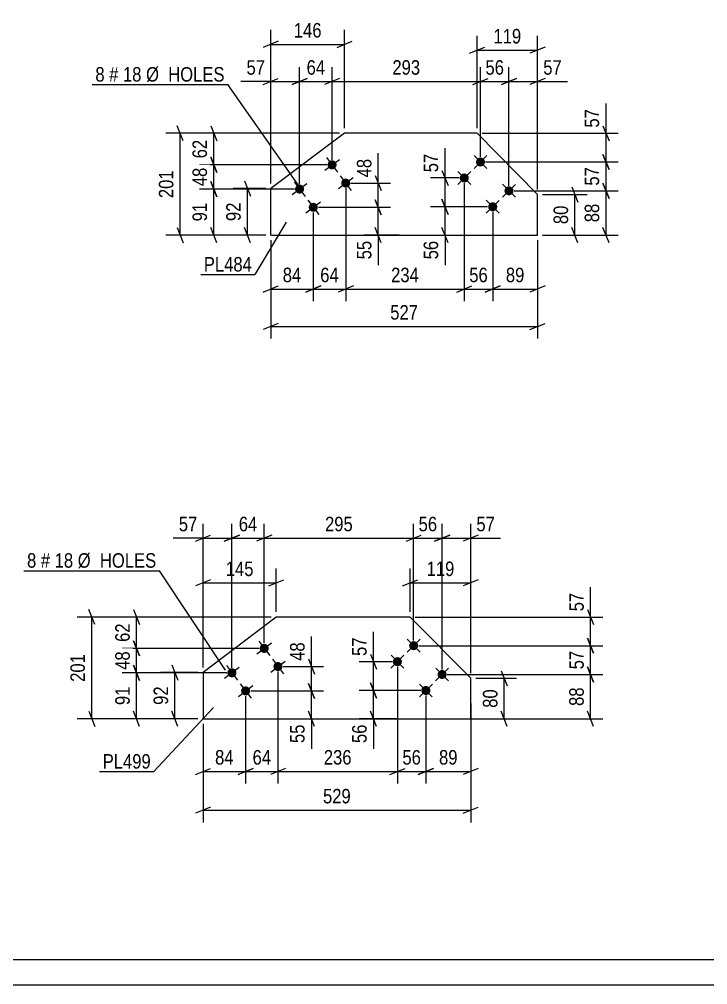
# Model space of a CAD drawing. Header units: millimetres. Extents: x 0 to 1189, y 0 to 841.
# Drawn here: x 374.2 to 510.1, y 0 to 190.6 of the extents above; entities that cross this region are included whole.
import ezdxf

# ---------------------------------------------------------------- set-up
doc = ezdxf.new("R2010")
doc.units = ezdxf.units.MM
doc.styles.add('Arial Narrow', font='ARIALN.TTF', dxfattribs={"height": 0.2})

# ---------------------------------------------------------------- blocks, each defined once
blk = doc.blocks.new('Unknown-570385304-1115')
at = {"color": 5, "linetype": 'Continuous'}
for p, q in [((5, 5), (1184, 5)), ((0, 0), (1189, 0))]:
    blk.add_line(p, q, dxfattribs=at)
blk = doc.blocks.new('Bolt-570385304-39570 - 39568')
at = {"linetype": 'Continuous'}
for points in [[(452.69, 66.31, -1), (451.43, 67.59, -1)], [(449.49, 63.15, -1), (448.22, 64.43, -1)], [(458.31, 60.62, -1), (457.05, 61.9, -1)], [(455.11, 57.46, -1), (453.84, 58.74, -1)]]:
    blk.add_hatch(color=1, dxfattribs=at).paths.add_polyline_path(points)
at = {"color": 1, "linetype": 'Continuous'}
for p, q in [((453.34, 68.22), (450.78, 65.69)), ((450.79, 68.23), (453.32, 65.67)), ((450.14, 65.06), (447.57, 62.53)), ((447.59, 65.07), (450.12, 62.51)), ((458.96, 62.52), (456.4, 59.99)), ((456.41, 62.54), (458.94, 59.98)), ((455.76, 59.36), (453.19, 56.83)), ((453.21, 59.38), (455.74, 56.82))]:
    blk.add_line(p, q, dxfattribs=at)
blk = doc.blocks.new('Part-570385304-39569 - 39568')
at = {"color": 2, "linetype": 'Continuous'}
for p, q in [((424.94, 72.61), (410.47, 61.67)), ((451.39, 72.61), (424.94, 72.61)), ((463.33, 60.51), (451.39, 72.61)), ((410.47, 61.67), (410.47, 52.5)), ((463.33, 52.5), (463.33, 60.51)), ((410.47, 52.5), (463.33, 52.5))]:
    blk.add_line(p, q, dxfattribs=at)
blk = doc.blocks.new('Bolt-570385304-39571 - 39568')
at = {"linetype": 'Continuous'}
for points in [[(423.27, 66.96, -1), (421.83, 65.87, -1)], [(425.98, 63.37, -1), (424.55, 62.29, -1)], [(416.89, 62.14, -1), (415.45, 61.05, -1)], [(419.6, 58.55, -1), (418.17, 57.46, -1)]]:
    blk.add_hatch(color=1, dxfattribs=at).paths.add_polyline_path(points)
at = {"color": 1, "linetype": 'Continuous'}
for p, q in [((421.12, 65.33), (423.99, 67.5)), ((421.47, 67.85), (423.64, 64.98)), ((415.08, 63.03), (417.26, 60.16)), ((423.83, 61.74), (426.7, 63.91)), ((424.18, 64.26), (426.35, 61.39)), ((414.73, 60.51), (417.61, 62.68)), ((417.8, 59.44), (419.97, 56.57)), ((417.45, 56.92), (420.32, 59.09))]:
    blk.add_line(p, q, dxfattribs=at)
blk = doc.blocks.new('Part-570385304-3291 - 3275')
at = {"color": 2, "linetype": 'Continuous'}
for p, q in [((438.43, 168.13), (423.84, 157.23)), ((464.59, 168.13), (438.43, 168.13)), ((476.53, 156.03), (464.59, 168.13)), ((423.84, 148.02), (423.84, 157.23)), ((476.53, 148.02), (476.53, 156.03)), ((423.84, 148.02), (476.53, 148.02))]:
    blk.add_line(p, q, dxfattribs=at)
blk = doc.blocks.new('Bolt-570385304-3296 - 3275')
at = {"linetype": 'Continuous'}
for points in [[(465.89, 161.83, -1), (464.63, 163.11, -1)], [(462.69, 158.67, -1), (461.42, 159.95, -1)], [(471.51, 156.14, -1), (470.25, 157.42, -1)], [(468.31, 152.98, -1), (467.04, 154.26, -1)]]:
    blk.add_hatch(color=1, dxfattribs=at).paths.add_polyline_path(points)
at = {"color": 1, "linetype": 'Continuous'}
for p, q in [((466.54, 163.74), (463.98, 161.21)), ((463.99, 163.75), (466.52, 161.19)), ((463.34, 160.58), (460.77, 158.05)), ((460.79, 160.59), (463.32, 158.03)), ((472.16, 158.04), (469.6, 155.51)), ((469.61, 158.06), (472.14, 155.5)), ((468.96, 154.88), (466.39, 152.35)), ((466.41, 154.9), (468.94, 152.34))]:
    blk.add_line(p, q, dxfattribs=at)
blk = doc.blocks.new('Bolt-570385304-3301 - 3275')
at = {"linetype": 'Continuous'}
for points in [[(436.67, 162.45, -1), (435.23, 161.37, -1)], [(439.37, 158.84, -1), (437.92, 157.77, -1)], [(430.26, 157.66, -1), (428.82, 156.58, -1)], [(432.96, 154.06, -1), (431.52, 152.98, -1)]]:
    blk.add_hatch(color=1, dxfattribs=at).paths.add_polyline_path(points)
at = {"color": 1, "linetype": 'Continuous'}
for p, q in [((434.51, 160.83), (437.39, 162.99)), ((434.87, 163.35), (437.03, 160.47)), ((428.47, 158.56), (430.62, 155.68)), ((437.2, 157.23), (440.09, 159.38)), ((437.57, 159.75), (439.72, 156.86)), ((428.1, 156.05), (430.99, 158.2)), ((430.79, 152.44), (433.68, 154.6)), ((431.16, 154.96), (433.31, 152.08))]:
    blk.add_line(p, q, dxfattribs=at)
blk = doc.blocks.new('StraightDimension-570385304-42565 - 39568')
at = {"color": 7, "linetype": 'Continuous'}
for p, q in [((431.27, 59.5), (432.47, 56.5)), ((419.88, 58), (434.27, 58)), ((431.87, 52.5), (431.87, 58)), ((432.47, 51), (431.27, 54)), ((428.97, 52.5), (434.27, 52.5))]:
    blk.add_line(p, q, dxfattribs=at)
at = {"color": 0}
blk.add_wipeout([(431.12, 51.97), (426.92, 51.97), (426.92, 47.12), (431.12, 47.12)], dxfattribs=at)
at = {"color": 7, "linetype": 'Continuous'}
blk.add_line((431.87, 52.5), (431.87, 46.59), dxfattribs=at)
blk.add_line((431.87, 52.5), (431.87, 46.59), dxfattribs=at)
at = {"color": 3, "style": 'Arial Narrow'}
blk.add_text('55', height=2.863, rotation=90.0002, dxfattribs=at).set_placement((430.52, 47.72))
blk = doc.blocks.new('StraightDimension-570385304-42486 - 39568')
at = {"color": 7, "linetype": 'Continuous'}
for p, q in [((451.39, 73.61), (451.39, 82.2)), ((463.33, 61.51), (463.33, 82.2)), ((449.89, 78.75), (452.89, 79.95)), ((451.39, 79.35), (463.33, 79.35)), ((464.83, 79.95), (461.83, 78.75))]:
    blk.add_line(p, q, dxfattribs=at)
at = {"color": 0}
blk.add_wipeout([(460.7, 80.1), (460.7, 84.3), (454.02, 84.3), (454.02, 80.1)], dxfattribs=at)
at = {"color": 3, "style": 'Arial Narrow'}
blk.add_text('119', height=2.863, dxfattribs=at).set_placement((454.62, 80.7))
blk = doc.blocks.new('StraightDimension-570385304-42505 - 39568')
at = {"color": 7, "linetype": 'Continuous'}
for p, q in [((404.32, 63.17), (405.52, 60.17)), ((409.47, 61.67), (402.07, 61.67)), ((404.92, 52.5), (404.92, 61.67)), ((405.52, 51), (404.32, 54)), ((409.47, 52.5), (402.07, 52.5))]:
    blk.add_line(p, q, dxfattribs=at)
at = {"color": 0}
blk.add_wipeout([(404.17, 59.51), (399.97, 59.51), (399.97, 54.66), (404.17, 54.66)], dxfattribs=at)
at = {"color": 3, "style": 'Arial Narrow'}
blk.add_text('92', height=2.863, rotation=90.0002, dxfattribs=at).set_placement((403.57, 55.26))
blk = doc.blocks.new('StraightDimension-570385304-42488 - 39568')
at = {"color": 7, "linetype": 'Continuous'}
for p, q in [((457.68, 62.26), (457.68, 91.04)), ((463.33, 61.51), (463.33, 91.04)), ((456.18, 87.59), (459.18, 88.79)), ((457.68, 88.19), (463.33, 88.19)), ((464.83, 88.79), (461.83, 87.59))]:
    blk.add_line(p, q, dxfattribs=at)
at = {"color": 0}
blk.add_wipeout([(468.71, 88.94), (468.71, 93.14), (463.85, 93.14), (463.85, 88.94)], dxfattribs=at)
at = {"color": 7, "linetype": 'Continuous'}
blk.add_line((463.33, 88.19), (469.24, 88.19), dxfattribs=at)
blk.add_line((463.33, 88.19), (469.24, 88.19), dxfattribs=at)
at = {"color": 3, "style": 'Arial Narrow'}
blk.add_text('57', height=2.863, dxfattribs=at).set_placement((464.45, 89.54))
blk = doc.blocks.new('StraightDimension-570385304-39774 - 39568')
at = {"color": 7, "linetype": 'Continuous'}
for p, q in [((410.47, 62.67), (410.47, 82.2)), ((424.94, 73.61), (424.94, 82.2)), ((411.97, 79.95), (408.97, 78.75)), ((410.47, 79.35), (424.94, 79.35)), ((423.44, 78.75), (426.44, 79.95))]:
    blk.add_line(p, q, dxfattribs=at)
at = {"color": 0}
blk.add_wipeout([(421.05, 80.1), (421.05, 84.3), (414.36, 84.3), (414.36, 80.1)], dxfattribs=at)
at = {"color": 3, "style": 'Arial Narrow'}
blk.add_text('145', height=2.863, dxfattribs=at).set_placement((414.96, 80.7))
blk = doc.blocks.new('StraightDimension-570385304-42536 - 39568')
at = {"color": 7, "linetype": 'Continuous'}
for p, q in [((423.94, 72.61), (394.5, 72.61)), ((396.75, 74.11), (397.95, 71.11)), ((397.35, 66.42), (397.35, 72.61)), ((397.95, 64.92), (396.75, 67.92)), ((421.55, 66.42), (394.5, 66.42))]:
    blk.add_line(p, q, dxfattribs=at)
at = {"color": 0}
blk.add_wipeout([(396.6, 71.94), (392.4, 71.94), (392.4, 67.09), (396.6, 67.09)], dxfattribs=at)
at = {"color": 3, "style": 'Arial Narrow'}
blk.add_text('62', height=2.863, rotation=90.0002, dxfattribs=at).set_placement((396, 67.69))
blk = doc.blocks.new('StraightDimension-570385304-42489 - 39568')
at = {"color": 7, "linetype": 'Continuous'}
for p, q in [((452.06, 67.95), (452.06, 91.04)), ((457.68, 62.26), (457.68, 91.04)), ((450.56, 87.59), (453.56, 88.79)), ((452.06, 88.19), (457.68, 88.19)), ((459.18, 88.79), (456.18, 87.59))]:
    blk.add_line(p, q, dxfattribs=at)
at = {"color": 0}
blk.add_wipeout([(457.3, 88.94), (457.3, 93.14), (452.44, 93.14), (452.44, 88.94)], dxfattribs=at)
at = {"color": 3, "style": 'Arial Narrow'}
blk.add_text('56', height=2.863, dxfattribs=at).set_placement((453.04, 89.54))
blk = doc.blocks.new('StraightDimension-570385304-42490 - 39568')
at = {"color": 7, "linetype": 'Continuous'}
for p, q in [((422.55, 67.42), (422.55, 91.04)), ((452.06, 67.95), (452.06, 91.04)), ((424.05, 88.79), (421.05, 87.59)), ((422.55, 88.19), (452.06, 88.19)), ((450.56, 87.59), (453.56, 88.79))]:
    blk.add_line(p, q, dxfattribs=at)
at = {"color": 0}
blk.add_wipeout([(440.65, 88.94), (440.65, 93.14), (433.96, 93.14), (433.96, 88.94)], dxfattribs=at)
at = {"color": 3, "style": 'Arial Narrow'}
blk.add_text('295', height=2.863, dxfattribs=at).set_placement((434.56, 89.54))
blk = doc.blocks.new('StraightDimension-570385304-42491 - 39568')
at = {"color": 7, "linetype": 'Continuous'}
for p, q in [((416.17, 62.59), (416.17, 91.04)), ((422.55, 67.42), (422.55, 91.04)), ((414.67, 87.59), (417.67, 88.79)), ((416.17, 88.19), (422.55, 88.19)), ((424.05, 88.79), (421.05, 87.59))]:
    blk.add_line(p, q, dxfattribs=at)
at = {"color": 0}
blk.add_wipeout([(421.79, 88.94), (421.79, 93.14), (416.93, 93.14), (416.93, 88.94)], dxfattribs=at)
at = {"color": 3, "style": 'Arial Narrow'}
blk.add_text('64', height=2.863, dxfattribs=at).set_placement((417.53, 89.54))
blk = doc.blocks.new('StraightDimension-570385304-42492 - 39568')
at = {"color": 7, "linetype": 'Continuous'}
for p, q in [((410.47, 62.67), (410.47, 91.04)), ((416.17, 62.59), (416.17, 91.04)), ((408.97, 87.59), (411.97, 88.79)), ((410.47, 88.19), (416.17, 88.19)), ((417.67, 88.79), (414.67, 87.59))]:
    blk.add_line(p, q, dxfattribs=at)
at = {"color": 0}
blk.add_wipeout([(409.94, 88.94), (409.94, 93.14), (405.09, 93.14), (405.09, 88.94)], dxfattribs=at)
at = {"color": 7, "linetype": 'Continuous'}
blk.add_line((410.47, 88.19), (404.56, 88.19), dxfattribs=at)
blk.add_line((410.47, 88.19), (404.56, 88.19), dxfattribs=at)
at = {"color": 3, "style": 'Arial Narrow'}
blk.add_text('57', height=2.863, dxfattribs=at).set_placement((405.69, 89.54))
blk = doc.blocks.new('StraightDimension-570385304-42494 - 39568')
at = {"color": 7, "linetype": 'Continuous'}
for p, q in [((454.47, 57.1), (454.47, 39.72)), ((463.33, 55.51), (463.33, 39.72)), ((452.97, 41.52), (455.97, 42.72)), ((454.47, 42.12), (463.33, 42.12)), ((464.83, 42.72), (461.83, 41.52))]:
    blk.add_line(p, q, dxfattribs=at)
at = {"color": 0}
blk.add_wipeout([(461.33, 42.87), (461.33, 47.07), (456.47, 47.07), (456.47, 42.87)], dxfattribs=at)
at = {"color": 3, "style": 'Arial Narrow'}
blk.add_text('89', height=2.863, dxfattribs=at).set_placement((457.07, 43.47))
blk = doc.blocks.new('StraightDimension-570385304-42495 - 39568')
at = {"color": 7, "linetype": 'Continuous'}
for p, q in [((448.86, 62.79), (448.86, 39.72)), ((454.47, 57.1), (454.47, 39.72)), ((447.36, 41.52), (450.36, 42.72)), ((448.86, 42.12), (454.47, 42.12)), ((455.97, 42.72), (452.97, 41.52))]:
    blk.add_line(p, q, dxfattribs=at)
at = {"color": 0}
blk.add_wipeout([(454.09, 42.87), (454.09, 47.07), (449.24, 47.07), (449.24, 42.87)], dxfattribs=at)
at = {"color": 3, "style": 'Arial Narrow'}
blk.add_text('56', height=2.863, dxfattribs=at).set_placement((449.84, 43.47))
blk = doc.blocks.new('StraightDimension-570385304-42496 - 39568')
at = {"color": 7, "linetype": 'Continuous'}
for p, q in [((425.27, 61.83), (425.27, 39.72)), ((448.86, 62.79), (448.86, 39.72)), ((426.77, 42.72), (423.77, 41.52)), ((425.27, 42.12), (448.86, 42.12)), ((447.36, 41.52), (450.36, 42.72))]:
    blk.add_line(p, q, dxfattribs=at)
at = {"color": 0}
blk.add_wipeout([(440.4, 42.87), (440.4, 47.07), (433.72, 47.07), (433.72, 42.87)], dxfattribs=at)
at = {"color": 3, "style": 'Arial Narrow'}
blk.add_text('236', height=2.863, dxfattribs=at).set_placement((434.32, 43.47))
blk = doc.blocks.new('StraightDimension-570385304-42561 - 39568')
at = {"color": 7, "linetype": 'Continuous'}
for p, q in [((443.53, 65.29), (444.73, 62.29)), ((447.86, 63.79), (441.28, 63.79)), ((444.13, 58.1), (444.13, 63.79)), ((444.73, 56.6), (443.53, 59.6)), ((453.47, 58.1), (441.28, 58.1))]:
    blk.add_line(p, q, dxfattribs=at)
at = {"color": 0}
blk.add_wipeout([(443.38, 69.17), (439.18, 69.17), (439.18, 64.32), (443.38, 64.32)], dxfattribs=at)
at = {"color": 7, "linetype": 'Continuous'}
blk.add_line((444.13, 63.79), (444.13, 69.7), dxfattribs=at)
blk.add_line((444.13, 63.79), (444.13, 69.7), dxfattribs=at)
at = {"color": 3, "style": 'Arial Narrow'}
blk.add_text('57', height=2.863, rotation=90.0002, dxfattribs=at).set_placement((442.78, 64.92))
blk = doc.blocks.new('StraightDimension-570385304-42497 - 39568')
at = {"color": 7, "linetype": 'Continuous'}
for p, q in [((425.27, 61.83), (425.27, 39.72)), ((418.88, 57), (418.88, 39.72)), ((417.38, 41.52), (420.38, 42.72)), ((418.88, 42.12), (425.27, 42.12)), ((426.77, 42.72), (423.77, 41.52))]:
    blk.add_line(p, q, dxfattribs=at)
at = {"color": 0}
blk.add_wipeout([(424.5, 42.87), (424.5, 47.07), (419.65, 47.07), (419.65, 42.87)], dxfattribs=at)
at = {"color": 3, "style": 'Arial Narrow'}
blk.add_text('64', height=2.863, dxfattribs=at).set_placement((420.25, 43.47))
blk = doc.blocks.new('StraightDimension-570385304-42562 - 39568')
at = {"color": 7, "linetype": 'Continuous'}
for p, q in [((443.53, 59.6), (444.73, 56.6)), ((453.47, 58.1), (441.28, 58.1)), ((444.13, 52.5), (444.13, 58.1)), ((444.73, 51), (443.53, 54)), ((448.76, 52.5), (441.28, 52.5))]:
    blk.add_line(p, q, dxfattribs=at)
at = {"color": 0}
blk.add_wipeout([(443.38, 51.97), (439.18, 51.97), (439.18, 47.12), (443.38, 47.12)], dxfattribs=at)
at = {"color": 7, "linetype": 'Continuous'}
blk.add_line((444.13, 52.5), (444.13, 46.59), dxfattribs=at)
blk.add_line((444.13, 52.5), (444.13, 46.59), dxfattribs=at)
at = {"color": 3, "style": 'Arial Narrow'}
blk.add_text('56', height=2.863, rotation=90.0002, dxfattribs=at).set_placement((442.78, 47.72))
blk = doc.blocks.new('StraightDimension-570385304-42498 - 39568')
at = {"color": 7, "linetype": 'Continuous'}
for p, q in [((418.88, 57), (418.88, 39.72)), ((410.47, 51.5), (410.47, 39.72)), ((408.97, 41.52), (411.97, 42.72)), ((410.47, 42.12), (418.88, 42.12)), ((420.38, 42.72), (417.38, 41.52))]:
    blk.add_line(p, q, dxfattribs=at)
at = {"color": 0}
blk.add_wipeout([(417.11, 42.87), (417.11, 47.07), (412.25, 47.07), (412.25, 42.87)], dxfattribs=at)
at = {"color": 3, "style": 'Arial Narrow'}
blk.add_text('84', height=2.863, dxfattribs=at).set_placement((412.85, 43.47))
blk = doc.blocks.new('StraightDimension-570385304-42564 - 39568')
at = {"color": 7, "linetype": 'Continuous'}
for p, q in [((431.27, 64.33), (432.47, 61.33)), ((426.27, 62.83), (434.27, 62.83)), ((431.87, 58), (431.87, 62.83)), ((432.47, 56.5), (431.27, 59.5)), ((419.88, 58), (434.27, 58))]:
    blk.add_line(p, q, dxfattribs=at)
at = {"color": 0}
blk.add_wipeout([(431.12, 68.21), (426.92, 68.21), (426.92, 63.35), (431.12, 63.35)], dxfattribs=at)
at = {"color": 7, "linetype": 'Continuous'}
blk.add_line((431.87, 62.83), (431.87, 68.73), dxfattribs=at)
blk.add_line((431.87, 62.83), (431.87, 68.73), dxfattribs=at)
at = {"color": 3, "style": 'Arial Narrow'}
blk.add_text('48', height=2.863, rotation=90.0002, dxfattribs=at).set_placement((430.52, 63.95))
blk = doc.blocks.new('StraightDimension-570385304-42500 - 39568')
at = {"color": 7, "linetype": 'Continuous'}
for p, q in [((410.47, 51.5), (410.47, 32.06)), ((463.33, 51.5), (463.33, 32.06)), ((411.97, 35.06), (408.97, 33.86)), ((410.47, 34.46), (463.33, 34.46)), ((461.83, 33.86), (464.83, 35.06))]:
    blk.add_line(p, q, dxfattribs=at)
at = {"color": 0}
blk.add_wipeout([(440.24, 35.21), (440.24, 39.41), (433.56, 39.41), (433.56, 35.21)], dxfattribs=at)
at = {"color": 3, "style": 'Arial Narrow'}
blk.add_text('529', height=2.863, dxfattribs=at).set_placement((434.16, 35.81))
blk = doc.blocks.new('StraightDimension-570385304-42511 - 39568')
at = {"color": 7, "linetype": 'Continuous'}
for p, q in [((469.35, 62.01), (470.55, 59.01)), ((464.33, 60.51), (472.35, 60.51)), ((469.95, 52.5), (469.95, 60.51)), ((470.55, 51), (469.35, 54)), ((464.33, 52.5), (472.35, 52.5))]:
    blk.add_line(p, q, dxfattribs=at)
at = {"color": 0}
blk.add_wipeout([(469.2, 58.93), (465, 58.93), (465, 54.08), (469.2, 54.08)], dxfattribs=at)
at = {"color": 3, "style": 'Arial Narrow'}
blk.add_text('80', height=2.863, rotation=90.0002, dxfattribs=at).set_placement((468.6, 54.68))
blk = doc.blocks.new('StraightDimension-570385304-42532 - 39568')
at = {"color": 7, "linetype": 'Continuous'}
for p, q in [((452.39, 72.61), (489.4, 72.61)), ((486.4, 74.11), (487.6, 71.11)), ((487, 66.95), (487, 72.61)), ((453.06, 66.95), (489.4, 66.95)), ((487.6, 65.45), (486.4, 68.45))]:
    blk.add_line(p, q, dxfattribs=at)
at = {"color": 0}
blk.add_wipeout([(486.25, 78), (482.05, 78), (482.05, 73.14), (486.25, 73.14)], dxfattribs=at)
at = {"color": 7, "linetype": 'Continuous'}
blk.add_line((487, 72.61), (487, 78.52), dxfattribs=at)
blk.add_line((487, 72.61), (487, 78.52), dxfattribs=at)
at = {"color": 3, "style": 'Arial Narrow'}
blk.add_text('57', height=2.863, rotation=90.0002, dxfattribs=at).set_placement((485.65, 73.74))
blk = doc.blocks.new('StraightDimension-570385304-42533 - 39568')
at = {"color": 7, "linetype": 'Continuous'}
for p, q in [((453.06, 66.95), (489.4, 66.95)), ((486.4, 68.45), (487.6, 65.45)), ((487, 61.26), (487, 66.95)), ((458.68, 61.26), (489.4, 61.26)), ((487.6, 59.76), (486.4, 62.76))]:
    blk.add_line(p, q, dxfattribs=at)
at = {"color": 0}
blk.add_wipeout([(486.25, 66.53), (482.05, 66.53), (482.05, 61.68), (486.25, 61.68)], dxfattribs=at)
at = {"color": 3, "style": 'Arial Narrow'}
blk.add_text('57', height=2.863, rotation=90.0002, dxfattribs=at).set_placement((485.65, 62.28))
blk = doc.blocks.new('StraightDimension-570385304-42534 - 39568')
at = {"color": 7, "linetype": 'Continuous'}
for p, q in [((458.68, 61.26), (489.4, 61.26)), ((486.4, 62.76), (487.6, 59.76)), ((487, 52.5), (487, 61.26)), ((487.6, 51), (486.4, 54)), ((462.57, 52.5), (489.4, 52.5))]:
    blk.add_line(p, q, dxfattribs=at)
at = {"color": 0}
blk.add_wipeout([(486.25, 59.31), (482.05, 59.31), (482.05, 54.45), (486.25, 54.45)], dxfattribs=at)
at = {"color": 3, "style": 'Arial Narrow'}
blk.add_text('88', height=2.863, rotation=90.0002, dxfattribs=at).set_placement((485.65, 55.05))
blk = doc.blocks.new('StraightDimension-570385304-42537 - 39568')
at = {"color": 7, "linetype": 'Continuous'}
for p, q in [((396.75, 67.92), (397.95, 64.92)), ((421.55, 66.42), (394.5, 66.42)), ((397.35, 61.59), (397.35, 66.42)), ((397.95, 60.09), (396.75, 63.09)), ((415.17, 61.59), (394.5, 61.59))]:
    blk.add_line(p, q, dxfattribs=at)
at = {"color": 0}
blk.add_wipeout([(396.6, 66.43), (392.4, 66.43), (392.4, 61.58), (396.6, 61.58)], dxfattribs=at)
at = {"color": 3, "style": 'Arial Narrow'}
blk.add_text('48', height=2.863, rotation=90.0002, dxfattribs=at).set_placement((396, 62.18))
blk = doc.blocks.new('StraightDimension-570385304-42538 - 39568')
at = {"color": 7, "linetype": 'Continuous'}
for p, q in [((396.75, 63.09), (397.95, 60.09)), ((415.17, 61.59), (394.5, 61.59)), ((397.35, 52.5), (397.35, 61.59)), ((397.95, 51), (396.75, 54)), ((409.47, 52.5), (394.5, 52.5))]:
    blk.add_line(p, q, dxfattribs=at)
at = {"color": 0}
blk.add_wipeout([(396.6, 59.47), (392.4, 59.47), (392.4, 54.62), (396.6, 54.62)], dxfattribs=at)
at = {"color": 3, "style": 'Arial Narrow'}
blk.add_text('91', height=2.863, rotation=90.0002, dxfattribs=at).set_placement((396, 55.22))
blk = doc.blocks.new('StraightDimension-570385304-42548 - 39568')
at = {"color": 7, "linetype": 'Continuous'}
for p, q in [((423.94, 72.61), (385.64, 72.61)), ((389.09, 71.11), (387.89, 74.11)), ((388.49, 52.5), (388.49, 72.61)), ((387.89, 54), (389.09, 51)), ((409.47, 52.5), (385.64, 52.5))]:
    blk.add_line(p, q, dxfattribs=at)
at = {"color": 0}
blk.add_wipeout([(387.74, 65.9), (383.54, 65.9), (383.54, 59.21), (387.74, 59.21)], dxfattribs=at)
at = {"color": 3, "style": 'Arial Narrow'}
blk.add_text('201', height=2.863, rotation=90.0002, dxfattribs=at).set_placement((387.14, 59.81))
blk = doc.blocks.new('StraightDimension-570385304-3379 - 3275')
at = {"color": 7, "linetype": 'Continuous'}
for p, q in [((444.47, 155.02), (445.67, 152.02)), ((433.24, 153.52), (447.47, 153.52)), ((445.07, 148.02), (445.07, 153.52)), ((445.67, 146.52), (444.47, 149.52)), ((449.19, 148.02), (442.22, 148.02))]:
    blk.add_line(p, q, dxfattribs=at)
at = {"color": 0}
blk.add_wipeout([(444.32, 147.49), (440.12, 147.49), (440.12, 142.64), (444.32, 142.64)], dxfattribs=at)
at = {"color": 7, "linetype": 'Continuous'}
blk.add_line((445.07, 148.02), (445.07, 142.11), dxfattribs=at)
blk.add_line((445.07, 148.02), (445.07, 142.11), dxfattribs=at)
at = {"color": 3, "style": 'Arial Narrow'}
blk.add_text('55', height=2.863, rotation=90.0002, dxfattribs=at).set_placement((443.72, 143.24))
blk = doc.blocks.new('StraightDimension-570385304-3316 - 3275')
at = {"color": 7, "linetype": 'Continuous'}
for p, q in [((438.65, 157.31), (438.65, 134.98)), ((432.24, 152.52), (432.24, 134.98)), ((430.74, 136.78), (433.74, 137.98)), ((432.24, 137.38), (438.65, 137.38)), ((440.15, 137.98), (437.15, 136.78))]:
    blk.add_line(p, q, dxfattribs=at)
at = {"color": 0}
blk.add_wipeout([(437.87, 138.13), (437.87, 142.33), (433.01, 142.33), (433.01, 138.13)], dxfattribs=at)
at = {"color": 3, "style": 'Arial Narrow'}
blk.add_text('64', height=2.863, dxfattribs=at).set_placement((433.61, 138.73))
blk = doc.blocks.new('StraightDimension-570385304-3308 - 3275')
at = {"color": 7, "linetype": 'Continuous'}
for p, q in [((462.06, 158.31), (462.06, 134.98)), ((438.65, 157.31), (438.65, 134.98)), ((440.15, 137.98), (437.15, 136.78)), ((438.65, 137.38), (462.06, 137.38)), ((460.56, 136.78), (463.56, 137.98))]:
    blk.add_line(p, q, dxfattribs=at)
at = {"color": 0}
blk.add_wipeout([(453.69, 138.13), (453.69, 142.33), (447.01, 142.33), (447.01, 138.13)], dxfattribs=at)
at = {"color": 3, "style": 'Arial Narrow'}
blk.add_text('234', height=2.863, dxfattribs=at).set_placement((447.61, 138.73))
blk = doc.blocks.new('StraightDimension-570385304-3303 - 3275')
at = {"color": 7, "linetype": 'Continuous'}
for p, q in [((423.84, 147.02), (423.84, 127.59)), ((476.53, 147.02), (476.53, 127.59)), ((425.34, 130.59), (422.34, 129.39)), ((423.84, 129.99), (476.53, 129.99)), ((475.03, 129.39), (478.03, 130.59))]:
    blk.add_line(p, q, dxfattribs=at)
at = {"color": 0}
blk.add_wipeout([(453.53, 130.74), (453.53, 134.94), (446.84, 134.94), (446.84, 130.74)], dxfattribs=at)
at = {"color": 3, "style": 'Arial Narrow'}
blk.add_text('527', height=2.863, dxfattribs=at).set_placement((447.44, 131.34))
blk = doc.blocks.new('StraightDimension-570385304-3400 - 3275')
at = {"color": 7, "linetype": 'Continuous'}
for p, q in [((464.59, 169.13), (464.59, 187.38)), ((476.53, 157.03), (476.53, 187.38)), ((463.09, 183.93), (466.09, 185.13)), ((478.03, 185.13), (475.03, 183.93)), ((464.59, 184.53), (476.53, 184.53))]:
    blk.add_line(p, q, dxfattribs=at)
at = {"color": 0}
blk.add_wipeout([(473.9, 185.28), (473.9, 189.48), (467.22, 189.48), (467.22, 185.28)], dxfattribs=at)
at = {"color": 3, "style": 'Arial Narrow'}
blk.add_text('119', height=2.863, dxfattribs=at).set_placement((467.82, 185.88))
blk = doc.blocks.new('StraightDimension-570385304-3336 - 3275')
at = {"color": 7, "linetype": 'Continuous'}
for p, q in [((462.06, 158.31), (462.06, 134.98)), ((467.67, 152.62), (467.67, 134.98)), ((460.56, 136.78), (463.56, 137.98)), ((462.06, 137.38), (467.67, 137.38)), ((469.17, 137.98), (466.17, 136.78))]:
    blk.add_line(p, q, dxfattribs=at)
at = {"color": 0}
blk.add_wipeout([(467.29, 138.13), (467.29, 142.33), (462.44, 142.33), (462.44, 138.13)], dxfattribs=at)
at = {"color": 3, "style": 'Arial Narrow'}
blk.add_text('56', height=2.863, dxfattribs=at).set_placement((463.04, 138.73))
blk = doc.blocks.new('StraightDimension-570385304-3422 - 3275')
at = {"color": 7, "linetype": 'Continuous'}
for p, q in [((423.84, 158.23), (423.84, 181.21)), ((429.54, 158.12), (429.54, 181.21)), ((422.34, 177.76), (425.34, 178.96)), ((423.84, 178.36), (429.54, 178.36)), ((431.04, 178.96), (428.04, 177.76))]:
    blk.add_line(p, q, dxfattribs=at)
at = {"color": 0}
blk.add_wipeout([(423.32, 179.11), (423.32, 183.31), (418.46, 183.31), (418.46, 179.11)], dxfattribs=at)
at = {"color": 7, "linetype": 'Continuous'}
blk.add_line((423.84, 178.36), (417.94, 178.36), dxfattribs=at)
blk.add_line((423.84, 178.36), (417.94, 178.36), dxfattribs=at)
at = {"color": 3, "style": 'Arial Narrow'}
blk.add_text('57', height=2.863, dxfattribs=at).set_placement((419.06, 179.71))
blk = doc.blocks.new('StraightDimension-570385304-3358 - 3275')
at = {"color": 7, "linetype": 'Continuous'}
for p, q in [((457.65, 160.81), (458.85, 157.81)), ((461.06, 159.31), (455.4, 159.31)), ((458.25, 153.62), (458.25, 159.31)), ((458.85, 152.12), (457.65, 155.12)), ((466.67, 153.62), (455.4, 153.62))]:
    blk.add_line(p, q, dxfattribs=at)
at = {"color": 0}
blk.add_wipeout([(457.5, 164.69), (453.3, 164.69), (453.3, 159.84), (457.5, 159.84)], dxfattribs=at)
at = {"color": 7, "linetype": 'Continuous'}
blk.add_line((458.25, 159.31), (458.25, 165.22), dxfattribs=at)
blk.add_line((458.25, 159.31), (458.25, 165.22), dxfattribs=at)
at = {"color": 3, "style": 'Arial Narrow'}
blk.add_text('57', height=2.863, rotation=90.0002, dxfattribs=at).set_placement((456.9, 160.44))
blk = doc.blocks.new('StraightDimension-570385304-3324 - 3275')
at = {"color": 7, "linetype": 'Continuous'}
for p, q in [((432.24, 152.52), (432.24, 134.98)), ((423.84, 147.02), (423.84, 134.98)), ((422.34, 136.78), (425.34, 137.98)), ((423.84, 137.38), (432.24, 137.38)), ((433.74, 137.98), (430.74, 136.78))]:
    blk.add_line(p, q, dxfattribs=at)
at = {"color": 0}
blk.add_wipeout([(430.47, 138.13), (430.47, 142.33), (425.61, 142.33), (425.61, 138.13)], dxfattribs=at)
at = {"color": 3, "style": 'Arial Narrow'}
blk.add_text('84', height=2.863, dxfattribs=at).set_placement((426.21, 138.73))
blk = doc.blocks.new('StraightDimension-570385304-3330 - 3275')
at = {"color": 7, "linetype": 'Continuous'}
for p, q in [((467.67, 152.62), (467.67, 134.98)), ((476.53, 147.02), (476.53, 134.98)), ((466.17, 136.78), (469.17, 137.98)), ((467.67, 137.38), (476.53, 137.38)), ((478.03, 137.98), (475.03, 136.78))]:
    blk.add_line(p, q, dxfattribs=at)
at = {"color": 0}
blk.add_wipeout([(474.53, 138.13), (474.53, 142.33), (469.67, 142.33), (469.67, 138.13)], dxfattribs=at)
at = {"color": 3, "style": 'Arial Narrow'}
blk.add_text('89', height=2.863, dxfattribs=at).set_placement((470.27, 138.73))
blk = doc.blocks.new('StraightDimension-570385304-3473 - 3275')
at = {"color": 7, "linetype": 'Continuous'}
for p, q in [((489.44, 163.97), (490.64, 160.97)), ((466.26, 162.47), (492.44, 162.47)), ((490.04, 156.78), (490.04, 162.47)), ((490.64, 155.28), (489.44, 158.28)), ((471.88, 156.78), (492.44, 156.78))]:
    blk.add_line(p, q, dxfattribs=at)
at = {"color": 0}
blk.add_wipeout([(489.29, 162.05), (485.09, 162.05), (485.09, 157.2), (489.29, 157.2)], dxfattribs=at)
at = {"color": 3, "style": 'Arial Narrow'}
blk.add_text('57', height=2.863, rotation=90.0002, dxfattribs=at).set_placement((488.69, 157.8))
blk = doc.blocks.new('StraightDimension-570385304-3345 - 3275')
at = {"color": 7, "linetype": 'Continuous'}
for p, q in [((457.65, 155.12), (458.85, 152.12)), ((466.67, 153.62), (455.4, 153.62)), ((458.25, 148.02), (458.25, 153.62)), ((458.85, 146.52), (457.65, 149.52)), ((440.48, 148.02), (460.65, 148.02))]:
    blk.add_line(p, q, dxfattribs=at)
at = {"color": 0}
blk.add_wipeout([(457.5, 147.49), (453.3, 147.49), (453.3, 142.64), (457.5, 142.64)], dxfattribs=at)
at = {"color": 7, "linetype": 'Continuous'}
blk.add_line((458.25, 148.02), (458.25, 142.11), dxfattribs=at)
blk.add_line((458.25, 148.02), (458.25, 142.11), dxfattribs=at)
at = {"color": 3, "style": 'Arial Narrow'}
blk.add_text('56', height=2.863, rotation=90.0002, dxfattribs=at).set_placement((456.9, 143.24))
blk = doc.blocks.new('StraightDimension-570385304-3369 - 3275')
at = {"color": 7, "linetype": 'Continuous'}
for p, q in [((439.65, 158.31), (447.47, 158.31)), ((444.47, 159.81), (445.67, 156.81)), ((445.07, 153.52), (445.07, 158.31)), ((445.67, 152.02), (444.47, 155.02)), ((433.24, 153.52), (447.47, 153.52))]:
    blk.add_line(p, q, dxfattribs=at)
at = {"color": 0}
blk.add_wipeout([(444.32, 163.69), (440.12, 163.69), (440.12, 158.83), (444.32, 158.83)], dxfattribs=at)
at = {"color": 7, "linetype": 'Continuous'}
blk.add_line((445.07, 158.31), (445.07, 164.21), dxfattribs=at)
blk.add_line((445.07, 158.31), (445.07, 164.21), dxfattribs=at)
at = {"color": 3, "style": 'Arial Narrow'}
blk.add_text('48', height=2.863, rotation=90.0002, dxfattribs=at).set_placement((443.72, 159.43))
blk = doc.blocks.new('StraightDimension-570385304-3393 - 3275')
at = {"color": 7, "linetype": 'Continuous'}
for p, q in [((437.43, 168.13), (403.11, 168.13)), ((406.56, 166.63), (405.36, 169.63)), ((405.96, 148.02), (405.96, 168.13)), ((405.36, 149.52), (406.56, 146.52)), ((422.84, 148.02), (403.11, 148.02))]:
    blk.add_line(p, q, dxfattribs=at)
at = {"color": 0}
blk.add_wipeout([(405.21, 161.42), (401.01, 161.42), (401.01, 154.73), (405.21, 154.73)], dxfattribs=at)
at = {"color": 3, "style": 'Arial Narrow'}
blk.add_text('201', height=2.863, rotation=90.0002, dxfattribs=at).set_placement((404.61, 155.33))
blk = doc.blocks.new('StraightDimension-570385304-3411 - 3275')
at = {"color": 7, "linetype": 'Continuous'}
for p, q in [((423.84, 158.23), (423.84, 188.55)), ((438.43, 169.13), (438.43, 188.55)), ((425.34, 186.3), (422.34, 185.1)), ((423.84, 185.7), (438.43, 185.7)), ((436.93, 185.1), (439.93, 186.3))]:
    blk.add_line(p, q, dxfattribs=at)
at = {"color": 0}
blk.add_wipeout([(434.48, 186.45), (434.48, 190.65), (427.8, 190.65), (427.8, 186.45)], dxfattribs=at)
at = {"color": 3, "style": 'Arial Narrow'}
blk.add_text('146', height=2.863, dxfattribs=at).set_placement((428.4, 187.05))
blk = doc.blocks.new('StraightDimension-570385304-3496 - 3275')
at = {"color": 7, "linetype": 'Continuous'}
for p, q in [((437.43, 168.13), (409.75, 168.13)), ((412, 169.63), (413.2, 166.63)), ((412.6, 161.91), (412.6, 168.13)), ((413.2, 160.41), (412, 163.41)), ((434.95, 161.91), (409.75, 161.91))]:
    blk.add_line(p, q, dxfattribs=at)
at = {"color": 0}
blk.add_wipeout([(411.85, 167.45), (407.65, 167.45), (407.65, 162.59), (411.85, 162.59)], dxfattribs=at)
at = {"color": 3, "style": 'Arial Narrow'}
blk.add_text('62', height=2.863, rotation=90.0002, dxfattribs=at).set_placement((411.25, 163.19))
blk = doc.blocks.new('StraightDimension-570385304-3432 - 3275')
at = {"color": 7, "linetype": 'Continuous'}
for p, q in [((429.54, 158.12), (429.54, 181.21)), ((435.95, 162.91), (435.95, 181.21)), ((428.04, 177.76), (431.04, 178.96)), ((429.54, 178.36), (435.95, 178.36)), ((437.45, 178.96), (434.45, 177.76))]:
    blk.add_line(p, q, dxfattribs=at)
at = {"color": 0}
blk.add_wipeout([(435.18, 179.11), (435.18, 183.31), (430.32, 183.31), (430.32, 179.11)], dxfattribs=at)
at = {"color": 3, "style": 'Arial Narrow'}
blk.add_text('64', height=2.863, dxfattribs=at).set_placement((430.92, 179.71))
blk = doc.blocks.new('StraightDimension-570385304-3442 - 3275')
at = {"color": 7, "linetype": 'Continuous'}
for p, q in [((435.95, 162.91), (435.95, 181.21)), ((465.26, 163.47), (465.26, 181.21)), ((437.45, 178.96), (434.45, 177.76)), ((435.95, 178.36), (465.26, 178.36)), ((463.76, 177.76), (466.76, 178.96))]:
    blk.add_line(p, q, dxfattribs=at)
at = {"color": 0}
blk.add_wipeout([(453.95, 179.11), (453.95, 183.31), (447.26, 183.31), (447.26, 179.11)], dxfattribs=at)
at = {"color": 3, "style": 'Arial Narrow'}
blk.add_text('293', height=2.863, dxfattribs=at).set_placement((447.86, 179.71))
blk = doc.blocks.new('StraightDimension-570385304-3452 - 3275')
at = {"color": 7, "linetype": 'Continuous'}
for p, q in [((465.26, 163.47), (465.26, 181.21)), ((470.88, 157.78), (470.88, 181.21)), ((463.76, 177.76), (466.76, 178.96)), ((465.26, 178.36), (470.88, 178.36)), ((472.38, 178.96), (469.38, 177.76))]:
    blk.add_line(p, q, dxfattribs=at)
at = {"color": 0}
blk.add_wipeout([(470.5, 179.11), (470.5, 183.31), (465.64, 183.31), (465.64, 179.11)], dxfattribs=at)
at = {"color": 3, "style": 'Arial Narrow'}
blk.add_text('56', height=2.863, dxfattribs=at).set_placement((466.24, 179.71))
blk = doc.blocks.new('StraightDimension-570385304-3526 - 3275')
at = {"color": 7, "linetype": 'Continuous'}
for p, q in [((418.66, 158.73), (419.86, 155.73)), ((422.84, 157.23), (416.41, 157.23)), ((419.26, 148.02), (419.26, 157.23)), ((419.86, 146.52), (418.66, 149.52)), ((422.84, 148.02), (416.41, 148.02))]:
    blk.add_line(p, q, dxfattribs=at)
at = {"color": 0}
blk.add_wipeout([(418.51, 155.05), (414.31, 155.05), (414.31, 150.2), (418.51, 150.2)], dxfattribs=at)
at = {"color": 3, "style": 'Arial Narrow'}
blk.add_text('92', height=2.863, rotation=90.0002, dxfattribs=at).set_placement((417.91, 150.8))
blk = doc.blocks.new('StraightDimension-570385304-3462 - 3275')
at = {"color": 7, "linetype": 'Continuous'}
for p, q in [((470.88, 157.78), (470.88, 181.21)), ((476.53, 157.03), (476.53, 181.21)), ((469.38, 177.76), (472.38, 178.96)), ((470.88, 178.36), (476.53, 178.36)), ((478.03, 178.96), (475.03, 177.76))]:
    blk.add_line(p, q, dxfattribs=at)
at = {"color": 0}
blk.add_wipeout([(481.91, 179.11), (481.91, 183.31), (477.05, 183.31), (477.05, 179.11)], dxfattribs=at)
at = {"color": 7, "linetype": 'Continuous'}
blk.add_line((476.53, 178.36), (482.44, 178.36), dxfattribs=at)
blk.add_line((476.53, 178.36), (482.44, 178.36), dxfattribs=at)
at = {"color": 3, "style": 'Arial Narrow'}
blk.add_text('57', height=2.863, dxfattribs=at).set_placement((477.65, 179.71))
blk = doc.blocks.new('StraightDimension-570385304-3481 - 3275')
at = {"color": 7, "linetype": 'Continuous'}
for p, q in [((489.44, 158.28), (490.64, 155.28)), ((471.88, 156.78), (492.44, 156.78)), ((490.04, 148.02), (490.04, 156.78)), ((490.64, 146.52), (489.44, 149.52)), ((477.53, 148.02), (492.44, 148.02))]:
    blk.add_line(p, q, dxfattribs=at)
at = {"color": 0}
blk.add_wipeout([(489.29, 154.83), (485.09, 154.83), (485.09, 149.97), (489.29, 149.97)], dxfattribs=at)
at = {"color": 3, "style": 'Arial Narrow'}
blk.add_text('88', height=2.863, rotation=90.0002, dxfattribs=at).set_placement((488.69, 150.57))
blk = doc.blocks.new('StraightDimension-570385304-3487 - 3275')
at = {"color": 7, "linetype": 'Continuous'}
for p, q in [((465.59, 168.13), (492.44, 168.13)), ((489.44, 169.63), (490.64, 166.63)), ((490.04, 162.47), (490.04, 168.13)), ((490.64, 160.97), (489.44, 163.97)), ((466.26, 162.47), (492.44, 162.47))]:
    blk.add_line(p, q, dxfattribs=at)
at = {"color": 0}
blk.add_wipeout([(489.29, 173.52), (485.09, 173.52), (485.09, 168.66), (489.29, 168.66)], dxfattribs=at)
at = {"color": 7, "linetype": 'Continuous'}
blk.add_line((490.04, 168.13), (490.04, 174.04), dxfattribs=at)
blk.add_line((490.04, 168.13), (490.04, 174.04), dxfattribs=at)
at = {"color": 3, "style": 'Arial Narrow'}
blk.add_text('57', height=2.863, rotation=90.0002, dxfattribs=at).set_placement((488.69, 169.26))
blk = doc.blocks.new('StraightDimension-570385304-3504 - 3275')
at = {"color": 7, "linetype": 'Continuous'}
for p, q in [((412, 163.41), (413.2, 160.41)), ((434.95, 161.91), (409.75, 161.91)), ((412.6, 157.12), (412.6, 161.91)), ((413.2, 155.62), (412, 158.62)), ((428.54, 157.12), (409.75, 157.12))]:
    blk.add_line(p, q, dxfattribs=at)
at = {"color": 0}
blk.add_wipeout([(411.85, 161.94), (407.65, 161.94), (407.65, 157.09), (411.85, 157.09)], dxfattribs=at)
at = {"color": 3, "style": 'Arial Narrow'}
blk.add_text('48', height=2.863, rotation=90.0002, dxfattribs=at).set_placement((411.25, 157.69))
blk = doc.blocks.new('StraightDimension-570385304-3512 - 3275')
at = {"color": 7, "linetype": 'Continuous'}
for p, q in [((412, 158.62), (413.2, 155.62)), ((428.54, 157.12), (409.75, 157.12)), ((412.6, 148.02), (412.6, 157.12)), ((413.2, 146.52), (412, 149.52)), ((422.84, 148.02), (409.75, 148.02))]:
    blk.add_line(p, q, dxfattribs=at)
at = {"color": 0}
blk.add_wipeout([(411.85, 155), (407.65, 155), (407.65, 150.14), (411.85, 150.14)], dxfattribs=at)
at = {"color": 3, "style": 'Arial Narrow'}
blk.add_text('91', height=2.863, rotation=90.0002, dxfattribs=at).set_placement((411.25, 150.74))
blk = doc.blocks.new('StraightDimension-570385304-3519 - 3275')
at = {"color": 7, "linetype": 'Continuous'}
for p, q in [((483.3, 157.53), (484.5, 154.53)), ((477.53, 156.03), (486.3, 156.03)), ((483.9, 148.02), (483.9, 156.03)), ((484.5, 146.52), (483.3, 149.52)), ((477.53, 148.02), (486.3, 148.02))]:
    blk.add_line(p, q, dxfattribs=at)
at = {"color": 0}
blk.add_wipeout([(483.15, 154.45), (478.95, 154.45), (478.95, 149.6), (483.15, 149.6)], dxfattribs=at)
at = {"color": 3, "style": 'Arial Narrow'}
blk.add_text('80', height=2.863, rotation=90.0002, dxfattribs=at).set_placement((482.55, 150.2))
blk = doc.blocks.new('MarkSet-570385304-42478 - 39568')
at = {"color": 0}
blk.add_wipeout([(377.55, 82.35), (377.55, 85.35), (375.72, 85.35), (375.72, 82.35)], dxfattribs=at)
blk.add_wipeout([(377.55, 82.35), (377.55, 85.35), (375.72, 85.35), (375.72, 82.35)], dxfattribs=at)
at = {"color": 3, "style": 'Arial Narrow'}
blk.add_text('8', height=2.86, dxfattribs=at).set_placement((375.72, 82.35))
at = {"color": 0}
blk.add_wipeout([(380.27, 82.35), (380.27, 85.35), (378.45, 85.35), (378.45, 82.35)], dxfattribs=at)
blk.add_wipeout([(380.27, 82.35), (380.27, 85.35), (378.45, 85.35), (378.45, 82.35)], dxfattribs=at)
blk.add_wipeout([(384.83, 82.35), (384.83, 85.35), (381.17, 85.35), (381.17, 82.35)], dxfattribs=at)
blk.add_wipeout([(384.83, 82.35), (384.83, 85.35), (381.17, 85.35), (381.17, 82.35)], dxfattribs=at)
at = {"color": 3, "style": 'Arial Narrow'}
for s, height, p in [('#', 2.86, (378.45, 82.35)), ('18', 2.863, (381.17, 82.35))]:
    blk.add_text(s, height=height, dxfattribs=at).set_placement(p)
at = {"color": 0}
blk.add_wipeout([(401.26, 82.35), (401.26, 85.35), (385.73, 85.35), (385.73, 82.35)], dxfattribs=at)
blk.add_wipeout([(401.26, 82.35), (401.26, 85.35), (385.73, 85.35), (385.73, 82.35)], dxfattribs=at)
at = {"color": 7, "linetype": 'Continuous'}
for p in [(375.12, 81.75), (414.89, 62.13)]:
    blk.add_line(p, (401.86, 81.75), dxfattribs=at)
at = {"color": 3, "style": 'Arial Narrow'}
blk.add_text('Ø  HOLES', height=2.863, dxfattribs=at).set_placement((385.73, 82.35))
blk = doc.blocks.new('Mark-570385304-42553 - 39568')
at = {"color": 0}
blk.add_wipeout([(400.17, 42.67), (400.17, 45.67), (390.66, 45.67), (390.66, 42.67)], dxfattribs=at)
blk.add_wipeout([(400.17, 42.67), (400.17, 45.67), (390.66, 45.67), (390.66, 42.67)], dxfattribs=at)
at = {"color": 30, "linetype": 'Continuous'}
for p in [(412.57, 54.74), (390.06, 42.07)]:
    blk.add_line(p, (400.77, 42.07), dxfattribs=at)
at = {"color": 3, "style": 'Arial Narrow'}
blk.add_text('PL499', height=2.863, dxfattribs=at).set_placement((390.66, 42.67))
blk = doc.blocks.new('Mark-570385304-3287 - 3275')
at = {"color": 0}
blk.add_wipeout([(420.13, 140.84), (420.13, 143.84), (410.63, 143.84), (410.63, 140.84)], dxfattribs=at)
blk.add_wipeout([(420.13, 140.84), (420.13, 143.84), (410.63, 143.84), (410.63, 140.84)], dxfattribs=at)
at = {"color": 30, "linetype": 'Continuous'}
for p in [(426.89, 150.59), (410.03, 140.24)]:
    blk.add_line(p, (420.73, 140.24), dxfattribs=at)
at = {"color": 3, "style": 'Arial Narrow'}
blk.add_text('PL484', height=2.863, dxfattribs=at).set_placement((410.63, 140.84))
blk = doc.blocks.new('MarkSet-570385304-3532 - 3275')
at = {"color": 0}
blk.add_wipeout([(391.04, 178.35), (391.04, 181.35), (389.21, 181.35), (389.21, 178.35)], dxfattribs=at)
blk.add_wipeout([(391.04, 178.35), (391.04, 181.35), (389.21, 181.35), (389.21, 178.35)], dxfattribs=at)
at = {"color": 3, "style": 'Arial Narrow'}
blk.add_text('8', height=2.86, dxfattribs=at).set_placement((389.21, 178.35))
at = {"color": 0}
blk.add_wipeout([(393.76, 178.35), (393.76, 181.35), (391.94, 181.35), (391.94, 178.35)], dxfattribs=at)
blk.add_wipeout([(393.76, 178.35), (393.76, 181.35), (391.94, 181.35), (391.94, 178.35)], dxfattribs=at)
blk.add_wipeout([(398.32, 178.35), (398.32, 181.35), (394.66, 181.35), (394.66, 178.35)], dxfattribs=at)
blk.add_wipeout([(398.32, 178.35), (398.32, 181.35), (394.66, 181.35), (394.66, 178.35)], dxfattribs=at)
at = {"color": 3, "style": 'Arial Narrow'}
for s, height, p in [('#', 2.86, (391.94, 178.35)), ('18', 2.863, (394.66, 178.35))]:
    blk.add_text(s, height=height, dxfattribs=at).set_placement(p)
at = {"color": 0}
blk.add_wipeout([(414.75, 178.35), (414.75, 181.35), (399.22, 181.35), (399.22, 178.35)], dxfattribs=at)
blk.add_wipeout([(414.75, 178.35), (414.75, 181.35), (399.22, 181.35), (399.22, 178.35)], dxfattribs=at)
at = {"color": 7, "linetype": 'Continuous'}
for p in [(388.61, 177.75), (429.69, 157.33)]:
    blk.add_line(p, (415.35, 177.75), dxfattribs=at)
at = {"color": 3, "style": 'Arial Narrow'}
blk.add_text('Ø  HOLES', height=2.863, dxfattribs=at).set_placement((399.22, 178.35))

msp = doc.modelspace()

# ---------------------------------------------------------------- block references
for name in ['Unknown-570385304-1115', 'Part-570385304-3291 - 3275', 'Bolt-570385304-3301 - 3275', 'Bolt-570385304-3296 - 3275', 'Part-570385304-39569 - 39568', 'Bolt-570385304-39571 - 39568', 'Bolt-570385304-39570 - 39568']:
    msp.add_blockref(name, (0, 0))

# ---------------------------------------------------------------- next in the draw order: block references
for name in ['StraightDimension-570385304-3379 - 3275', 'StraightDimension-570385304-42486 - 39568', 'StraightDimension-570385304-42505 - 39568', 'StraightDimension-570385304-42565 - 39568', 'StraightDimension-570385304-42494 - 39568']:
    msp.add_blockref(name, (0, 0))

# ---------------------------------------------------------------- next in the draw order: block references
for name in ['StraightDimension-570385304-3316 - 3275', 'StraightDimension-570385304-42488 - 39568', 'StraightDimension-570385304-39774 - 39568']:
    msp.add_blockref(name, (0, 0))

# ---------------------------------------------------------------- next in the draw order: block references
for name in ['StraightDimension-570385304-3422 - 3275', 'StraightDimension-570385304-3308 - 3275', 'StraightDimension-570385304-42489 - 39568', 'StraightDimension-570385304-42536 - 39568']:
    msp.add_blockref(name, (0, 0))

# ---------------------------------------------------------------- next in the draw order: block references
for name in ['StraightDimension-570385304-3400 - 3275', 'StraightDimension-570385304-3303 - 3275', 'StraightDimension-570385304-42490 - 39568', 'StraightDimension-570385304-42495 - 39568']:
    msp.add_blockref(name, (0, 0))

# ---------------------------------------------------------------- next in the draw order: block references
for name in ['StraightDimension-570385304-3336 - 3275', 'StraightDimension-570385304-3324 - 3275', 'StraightDimension-570385304-42491 - 39568']:
    msp.add_blockref(name, (0, 0))

# ---------------------------------------------------------------- next in the draw order: block references
for name in ['StraightDimension-570385304-3358 - 3275', 'StraightDimension-570385304-42492 - 39568', 'StraightDimension-570385304-42496 - 39568']:
    msp.add_blockref(name, (0, 0))

# ---------------------------------------------------------------- next in the draw order: block references
for name in ['StraightDimension-570385304-3473 - 3275', 'StraightDimension-570385304-3330 - 3275', 'StraightDimension-570385304-42561 - 39568', 'StraightDimension-570385304-42497 - 39568']:
    msp.add_blockref(name, (0, 0))

# ---------------------------------------------------------------- next in the draw order: block references
for name in ['StraightDimension-570385304-3345 - 3275', 'StraightDimension-570385304-42532 - 39568', 'StraightDimension-570385304-42562 - 39568', 'StraightDimension-570385304-42498 - 39568']:
    msp.add_blockref(name, (0, 0))

# ---------------------------------------------------------------- next in the draw order: block references
for name in ['StraightDimension-570385304-3369 - 3275', 'StraightDimension-570385304-42564 - 39568', 'StraightDimension-570385304-42500 - 39568']:
    msp.add_blockref(name, (0, 0))

# ---------------------------------------------------------------- next in the draw order: block references
for name in ['StraightDimension-570385304-3393 - 3275', 'StraightDimension-570385304-42537 - 39568', 'StraightDimension-570385304-42511 - 39568']:
    msp.add_blockref(name, (0, 0))

# ---------------------------------------------------------------- next in the draw order: block references
for name in ['StraightDimension-570385304-3411 - 3275', 'StraightDimension-570385304-42533 - 39568', 'StraightDimension-570385304-42538 - 39568']:
    msp.add_blockref(name, (0, 0))

# ---------------------------------------------------------------- next in the draw order: block references
for name in ['StraightDimension-570385304-3496 - 3275', 'StraightDimension-570385304-3526 - 3275', 'StraightDimension-570385304-42548 - 39568', 'StraightDimension-570385304-42534 - 39568']:
    msp.add_blockref(name, (0, 0))

# ---------------------------------------------------------------- next in the draw order: block references
for name in ['StraightDimension-570385304-3432 - 3275', 'MarkSet-570385304-42478 - 39568', 'Mark-570385304-42553 - 39568']:
    msp.add_blockref(name, (0, 0))

# ---------------------------------------------------------------- next in the draw order: block references
msp.add_blockref('StraightDimension-570385304-3442 - 3275', (0, 0))

# ---------------------------------------------------------------- next in the draw order: block references
for name in ['StraightDimension-570385304-3452 - 3275', 'StraightDimension-570385304-3504 - 3275']:
    msp.add_blockref(name, (0, 0))

# ---------------------------------------------------------------- next in the draw order: block references
for name in ['StraightDimension-570385304-3462 - 3275', 'StraightDimension-570385304-3512 - 3275']:
    msp.add_blockref(name, (0, 0))

# ---------------------------------------------------------------- next in the draw order: block references
for name in ['MarkSet-570385304-3532 - 3275', 'StraightDimension-570385304-3487 - 3275', 'StraightDimension-570385304-3481 - 3275', 'Mark-570385304-3287 - 3275']:
    msp.add_blockref(name, (0, 0))

# ---------------------------------------------------------------- next in the draw order: block references
msp.add_blockref('StraightDimension-570385304-3519 - 3275', (0, 0))

doc.saveas('drawing.dxf')
